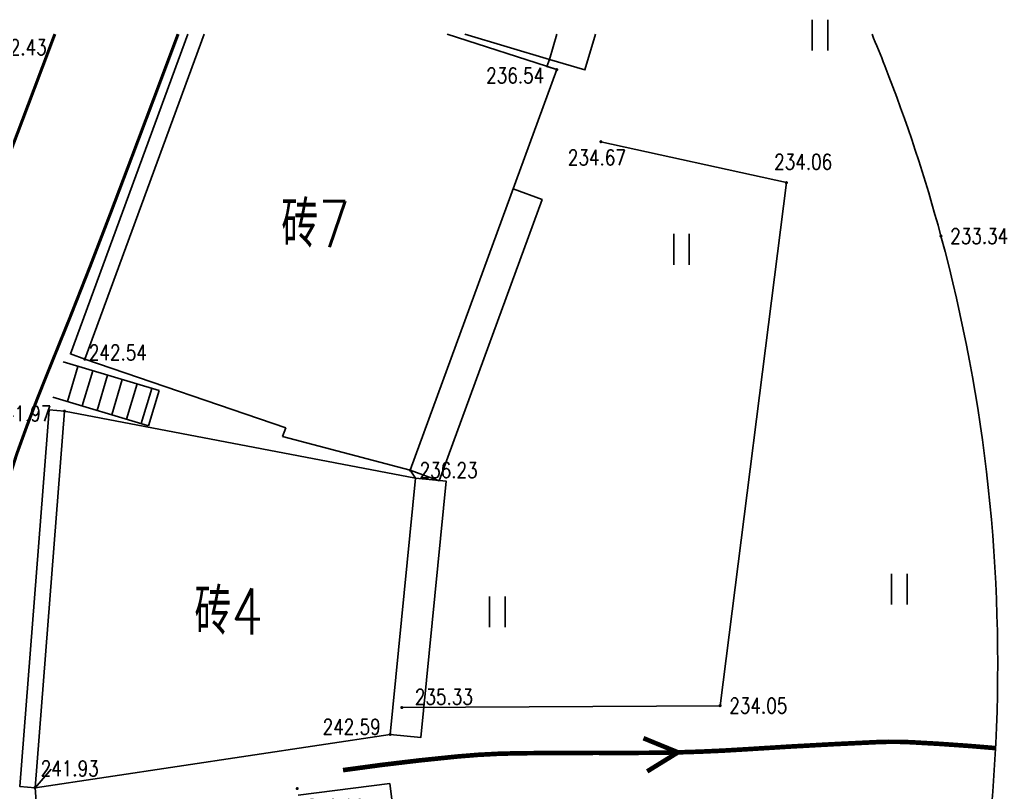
# Model space of a CAD drawing. Extents: x 453486 to 453811, y 3475287 to 3475420.
# Drawn here: x 453534.78 to 453566.83, y 3475393 to 3475418.08 of the extents above; entities that cross this region are included whole.
import ezdxf
from ezdxf.enums import TextEntityAlignment as Align

# ---------------------------------------------------------------- set-up
doc = ezdxf.new("R2010")
doc.units = 0
doc.header["$MEASUREMENT"] = 0
doc.layers.add('DX', color=9, linetype='Continuous')
doc.layers.add('GCD', color=9, linetype='Continuous')
doc.styles.add('HZ', font='rs.shx', dxfattribs={"width": 0.8, "bigfont": 'hztxt.shx'})

# ---------------------------------------------------------------- blocks, each defined once
blk = doc.blocks.new('GC200')
at = {"linetype": 'Continuous', "const_width": 0.2, "flags": 128}
blk.add_lwpolyline([(-0.1, 0, 1), (0.1, 0, 1)], format="xyb", close=True, dxfattribs=at)
blk = doc.blocks.new('gc121')
for p, q in [((-0.5, -1), (-0.5, 1)), ((0.5, -1), (0.5, 1))]:
    blk.add_line(p, q)
blk = doc.blocks.new('GC086X')
at = {"const_width": 0.3}
blk.add_lwpolyline([(-1.983791420480397, -0.9938025328380107), (0.1507004374096859, -0.007388985924979607), (-1.967846994336522, 1.172679298199849)], dxfattribs=at)

msp = doc.modelspace()

# ---------------------------------------------------------------- linework, layer by layer
at = {"layer": 'DX', "linetype": 'Continuous'}
for p, q in [((453536.186, 3475406.971), (453539.2960883405, 3475406.045054259)), ((453536.186, 3475406.971), (453539.2960883405, 3475406.045054259)), ((453536.3252123792, 3475405.686327313), (453536.6652123791, 3475406.828327313)), ((453536.3252123792, 3475405.686327313), (453536.6652123791, 3475406.828327313)), ((453536.8044247582, 3475405.543654625), (453537.1444247582, 3475406.685654625)), ((453536.8044247582, 3475405.543654625), (453537.1444247582, 3475406.685654625)), ((453537.2836371374, 3475405.400981938), (453537.6236371374, 3475406.542981938)), ((453537.2836371374, 3475405.400981938), (453537.6236371374, 3475406.542981938)), ((453537.7628495165, 3475405.258309251), (453538.1028495164, 3475406.400309251)), ((453537.7628495165, 3475405.258309251), (453538.1028495164, 3475406.400309251)), ((453538.2420618956, 3475405.115636563), (453538.5820618956, 3475406.257636563)), ((453538.2420618956, 3475405.115636563), (453538.5820618956, 3475406.257636563)), ((453538.7212742747, 3475404.972963876), (453539.0612742747, 3475406.114963876)), ((453538.7212742747, 3475404.972963876), (453539.0612742747, 3475406.114963876)), ((453538.9560883405, 3475404.903054259), (453535.846, 3475405.829)), ((453538.9560883405, 3475404.903054259), (453535.846, 3475405.829)), ((453535.274, 3475393.152), (453535.7961498996, 3475393.758101874)), ((453535.274, 3475393.152), (453535.7961498996, 3475393.758101874)), ((453535.274, 3475393.152), (453535.381, 3475391.714)), ((453535.274, 3475393.152), (453535.381, 3475391.714))]:
    msp.add_line(p, q, dxfattribs=at)
at = {"layer": 'DX', "linetype": 'Continuous', "const_width": 0.1}
msp.add_lwpolyline([(453536.294017099, 3475353.214061673, 0.1710514555501984), (453536.1668912712, 3475358.559621715, -0.007657416538181723), (453535.7436382297, 3475360.815771973, -0.0001753187092742219), (453534.1559757549, 3475370.077092639, -0.004072822945408821), (453534.0812401434, 3475370.536450407, -0.0002157146385011782), (453533.5036230561, 3475374.289551406, 0.0001170273512476924), (453532.4414540338, 3475381.200129067, 0.0008597807834732358), (453531.2469052658, 3475388.87213453, -0.002780034071601459), (453530.8797256007, 3475391.291433073, -0.01992917944287034), (453530.7979402929, 3475392.065927564, -0.002126973583881901), (453530.5216773599, 3475396.58168562, -0.002540971293550891), (453530.4470010166, 3475398.02298567, -0.002332540764274649), (453530.3793343432, 3475399.631881664, -0.04219896050565576), (453530.5199664637, 3475402.622204683, -0.05216725019531035), (453531.1468784058, 3475405.234412682, -0.01207626907196834), (453532.2369995069, 3475408.096025738, 0.006340255159340588), (453534.2142437078, 3475413.112620543, 0.0008265397559712606), (453535.9148402316, 3475417.615458673, 0.00423615720883231)], format="xyb", dxfattribs=at)
msp.add_lwpolyline([(453536.294017099, 3475353.214061673, 0.1710514555501984), (453536.1668912712, 3475358.559621715, -0.007657416538181723), (453535.7436382297, 3475360.815771973, -0.0001753187092742219), (453534.1559757549, 3475370.077092639, -0.004072822945408821), (453534.0812401434, 3475370.536450407, -0.0002157146385011782), (453533.5036230561, 3475374.289551406, 0.0001170273512476924), (453532.4414540338, 3475381.200129067, 0.0008597807834732358), (453531.2469052658, 3475388.87213453, -0.002780034071601459), (453530.8797256007, 3475391.291433073, -0.01992917944287034), (453530.7979402929, 3475392.065927564, -0.002126973583881901), (453530.5216773599, 3475396.58168562, -0.002540971293550891), (453530.4470010166, 3475398.02298567, -0.002332540764274649), (453530.3793343432, 3475399.631881664, -0.04219896050565576), (453530.5199664637, 3475402.622204683, -0.05216725019531035), (453531.1468784058, 3475405.234412682, -0.01207626907196834), (453532.2369995069, 3475408.096025738, 0.006340255159340588), (453534.2142437078, 3475413.112620543, 0.0008265397559712606), (453535.9148402316, 3475417.615458673, 0.00423615720883231)], format="xyb", dxfattribs=at)
at = {"layer": 'DX', "linetype": 'Continuous'}
for points, format in [([(453540.873210799, 3475354.385116745, 0.1, 0.09999999999999999, -0.003320227129863297), (453539.8376051579, 3475359.306612365, 0.09999999999999999, 0.1, -0.007657417704145555), (453539.4355064233, 3475361.449999622, 0.1, 0.1, -0.0001753187040139943), (453537.848287899, 3475370.708730847, 0.1, 0.1, -0.004072820731157712), (453537.7833520034, 3475371.107855031, 0.1, 0.1, -0.0002157081911316612), (453537.2062437544, 3475374.85764933, 0.1, 0.1, 0.0001170277404786266), (453536.1438048812, 3475381.769983153, 0.1, 0.1, 0.0008597900171155204), (453534.9472611718, 3475389.454800525, 0.1, 0.1, -0.002780041911337756), (453534.5863311772, 3475391.832922286, 0.1, 0.1, -0.01992917944896733), (453534.535892278, 3475392.310571032, 0.1, 0.1, -0.002128447670481603), (453534.2613985508, 3475396.79762692, 0.1, 0.1, -0.002558272621741449), (453534.1882543745, 3475398.210462496, 0.1, 0.1, -0.002314904816578912), (453534.1226417863, 3475399.772542466, 0.1, 0.1, -0.04216194244415548), (453534.2333625127, 3475402.130330562, 0.1, 0.1, -0.0522033521643599), (453534.6786137169, 3475403.985821011, 0.1, 0.1, -0.01207611227596691), (453535.7043162309, 3475406.678328947, 0.1, 0.1, 0.006340308627906773), (453537.7164100421, 3475411.783347646, 0.1, 0.09999999999999999, 0.001067599456827837), (453539.9158231712, 3475417.615458673, 0.09999999999999999, 0.1, 0.004236039858618071)], "xyseb"), ([(453540.873210799, 3475354.385116745, 0.1, 0.09999999999999999, -0.003320227129863297), (453539.8376051579, 3475359.306612365, 0.09999999999999999, 0.1, -0.007657417704145555), (453539.4355064233, 3475361.449999622, 0.1, 0.1, -0.0001753187040139943), (453537.848287899, 3475370.708730847, 0.1, 0.1, -0.004072820731157712), (453537.7833520034, 3475371.107855031, 0.1, 0.1, -0.0002157081911316612), (453537.2062437544, 3475374.85764933, 0.1, 0.1, 0.0001170277404786266), (453536.1438048812, 3475381.769983153, 0.1, 0.1, 0.0008597900171155204), (453534.9472611718, 3475389.454800525, 0.1, 0.1, -0.002780041911337756), (453534.5863311772, 3475391.832922286, 0.1, 0.1, -0.01992917944896733), (453534.535892278, 3475392.310571032, 0.1, 0.1, -0.002128447670481603), (453534.2613985508, 3475396.79762692, 0.1, 0.1, -0.002558272621741449), (453534.1882543745, 3475398.210462496, 0.1, 0.1, -0.002314904816578912), (453534.1226417863, 3475399.772542466, 0.1, 0.1, -0.04216194244415548), (453534.2333625127, 3475402.130330562, 0.1, 0.1, -0.0522033521643599), (453534.6786137169, 3475403.985821011, 0.1, 0.1, -0.01207611227596691), (453535.7043162309, 3475406.678328947, 0.1, 0.1, 0.006340308627906773), (453537.7164100421, 3475411.783347646, 0.1, 0.09999999999999999, 0.001067599456827837), (453539.9158231712, 3475417.615458673, 0.09999999999999999, 0.1, 0.004236039858618071)], "xyseb"), ([(453563.09, 3475378.374, 0.07829067210763944), (453566.4606333602, 3475394.590592573, 0.07829067210898218), (453564.682, 3475411.058, 0.02734828308789002), (453562.860267777, 3475416.582295194, 0.005234531810945677), (453562.4431824478, 3475417.615458673)], "xyb"), ([(453563.09, 3475378.374, 0.07829067210763944), (453566.4606333602, 3475394.590592573, 0.07829067210898218), (453564.682, 3475411.058, 0.02734828308789002), (453562.860267777, 3475416.582295194, 0.005234531810945677), (453562.4431824478, 3475417.615458673)], "xyb")]:
    msp.add_lwpolyline(points, format=format, dxfattribs=at)
msp.add_lwpolyline([(453552.2149324053, 3475417.615458673), (453551.9717157477, 3475416.789722665), (453551.8910322233, 3475416.558502376), (453552.208, 3475416.462), (453547.455, 3475403.459), (453547.6269999999, 3475403.199), (453546.801, 3475394.882), (453535.274, 3475393.152)], dxfattribs=at)
msp.add_lwpolyline([(453552.2149324053, 3475417.615458673), (453551.9717157477, 3475416.789722665), (453551.8910322233, 3475416.558502376), (453552.208, 3475416.462), (453547.455, 3475403.459), (453547.6269999999, 3475403.199), (453546.801, 3475394.882), (453535.274, 3475393.152)], dxfattribs=at)
at = {"layer": 'DX', "linetype": 'Continuous', "flags": 128}
for points in [[(453540.2267357123, 3475417.615458673), (453536.4195531782, 3475407.235103694), (453536.8889999998, 3475407.063)], [(453540.2267357123, 3475417.615458673), (453536.4195531782, 3475407.235103694), (453536.8889999998, 3475407.063)], [(453553.4659040204, 3475417.615458673), (453553.1228210024, 3475416.450670026), (453551.9717157477, 3475416.789722665)], [(453553.4659040204, 3475417.615458673), (453553.1228210024, 3475416.450670026), (453551.9717157477, 3475416.789722665)], [(453553.641, 3475414.122), (453559.665, 3475412.792), (453557.51, 3475395.814), (453547.178, 3475395.751)], [(453553.641, 3475414.122), (453559.665, 3475412.792), (453557.51, 3475395.814), (453547.178, 3475395.751)], [(453547.4549999998, 3475403.458999999), (453548.3942205876, 3475403.11568573), (453551.730587324, 3475412.243137165), (453550.7913667364, 3475412.586451435)], [(453547.4549999998, 3475403.458999999), (453548.3942205876, 3475403.11568573), (453551.730587324, 3475412.243137165), (453550.7913667364, 3475412.586451435)], [(453538.9560883405, 3475404.903054259), (453539.2960883405, 3475406.045054259)], [(453538.9560883405, 3475404.903054259), (453539.2960883405, 3475406.045054259)], [(453536.2239999999, 3475405.375), (453535.7255033823, 3475405.413744317), (453534.7755033823, 3475393.190744317), (453535.274, 3475393.152)], [(453536.2239999999, 3475405.375), (453535.7255033823, 3475405.413744317), (453534.7755033823, 3475393.190744317), (453535.274, 3475393.152)], [(453543.3075522417, 3475404.556698148), (453543.4105708317, 3475404.838530827)], [(453543.3075522417, 3475404.556698148), (453543.4105708317, 3475404.838530827)], [(453547.4549999998, 3475403.458999999), (453543.3075522418, 3475404.556698148)], [(453547.4549999998, 3475403.458999999), (453543.3075522418, 3475404.556698148)], [(453546.801, 3475394.882), (453547.7961044846, 3475394.78317154), (453548.6221044846, 3475403.10017154), (453547.6269999999, 3475403.199)], [(453546.801, 3475394.882), (453547.7961044846, 3475394.78317154), (453548.6221044846, 3475403.10017154), (453547.6269999999, 3475403.199)]]:
    msp.add_lwpolyline(points, dxfattribs=at)
for points, elevation in [([(453536.889, 3475407.063), (453540.7576322561, 3475417.615458673)], 242.538), ([(453536.889, 3475407.063), (453540.7576322561, 3475417.615458673)], 242.538), ([(453552.208, 3475416.462), (453548.6531495847, 3475417.615458673)], 236.539), ([(453552.208, 3475416.462), (453548.6531495847, 3475417.615458673)], 236.539), ([(453549.221791601, 3475417.615458673), (453551.9717157476, 3475416.789722665)], 236.539), ([(453549.221791601, 3475417.615458673), (453551.9717157476, 3475416.789722665)], 236.539), ([(453551.9717157476, 3475416.789722665), (453552.2149324053, 3475417.615458673)], 236.539), ([(453551.9717157476, 3475416.789722665), (453552.2149324053, 3475417.615458673)], 236.539), ([(453547.455, 3475403.459), (453552.208, 3475416.462)], 236.229), ([(453547.455, 3475403.459), (453552.208, 3475416.462)], 236.229), ([(453543.4105708317, 3475404.838530827), (453536.889, 3475407.063)], 236.229), ([(453543.4105708317, 3475404.838530827), (453536.889, 3475407.063)], 236.229), ([(453536.224, 3475405.375), (453535.274, 3475393.152)], 241.93), ([(453536.224, 3475405.375), (453535.274, 3475393.152)], 241.93), ([(453547.627, 3475403.199), (453536.224, 3475405.375)], 244.38), ([(453547.627, 3475403.199), (453536.224, 3475405.375)], 244.38), ([(453546.801, 3475394.882), (453547.627, 3475403.199)], 241.93), ([(453546.801, 3475394.882), (453547.627, 3475403.199)], 241.93), ([(453535.274, 3475393.152), (453546.801, 3475394.882)], 241.93), ([(453535.274, 3475393.152), (453546.801, 3475394.882)], 241.93), ([(453545.3390858102, 3475380.91045839), (453548.3150993154, 3475381.28906586), (453546.7890993154, 3475393.28406586), (453543.8130858102, 3475392.90545839)], 483.698), ([(453545.3390858102, 3475380.91045839), (453548.3150993154, 3475381.28906586), (453546.7890993154, 3475393.28406586), (453543.8130858102, 3475392.90545839)], 483.698)]:
    msp.add_lwpolyline(points, dxfattribs=dict(at, elevation=elevation))
at = {"layer": 'DX', "linetype": 'Continuous', "const_width": 0.15, "flags": 128}
msp.add_lwpolyline([(453545.2698379961, 3475393.721102247, -0.01185961883118991), (453548.9684714153, 3475394.162913627, -0.0215137729455806), (453551.0197330214, 3475394.269984468, -0.002898174147040161), (453554.603529009, 3475394.281929252, 0.006735837761598431), (453556.1454718806, 3475394.298903839, 0.01020269121444154), (453558.342532233, 3475394.397583568, -0.005271168833628268), (453562.5926710566, 3475394.630497414, -0.02360133376204062), (453563.7070240974, 3475394.627166112, -0.009520528474829901), (453566.4616103192, 3475394.436177945)], format="xyb", dxfattribs=at)
msp.add_lwpolyline([(453545.2698379961, 3475393.721102247, -0.01185961883118991), (453548.9684714153, 3475394.162913627, -0.0215137729455806), (453551.0197330214, 3475394.269984468, -0.002898174147040161), (453554.603529009, 3475394.281929252, 0.006735837761598431), (453556.1454718806, 3475394.298903839, 0.01020269121444154), (453558.342532233, 3475394.397583568, -0.005271168833628268), (453562.5926710566, 3475394.630497414, -0.02360133376204062), (453563.7070240974, 3475394.627166112, -0.009520528474829901), (453566.4616103192, 3475394.436177945)], format="xyb", dxfattribs=at)

# ---------------------------------------------------------------- block references
at = {"layer": 'DX', "linetype": 'Continuous', "xscale": 0.5, "yscale": 0.5}
for p in [(453560.7549935025, 3475417.5802797), (453560.7549935025, 3475417.5802797), (453556.256555589, 3475410.62674589), (453556.256555589, 3475410.62674589), (453563.3295955566, 3475399.593034264), (453563.3295955566, 3475399.593034264), (453550.2801270193, 3475398.859172322), (453550.2801270193, 3475398.859172322)]:
    msp.add_blockref('gc121', p, dxfattribs=at)
at = {"layer": 'DX', "linetype": 'Continuous'}
ref = msp.add_blockref('GC200', (453533.466, 3475417.186, 242.427), dxfattribs=dict(at, xscale=0.25, yscale=0.25, zscale=0.25))
ref.add_attrib('height', '242.43', dxfattribs={"layer": 'GCD', "linetype": 'Continuous', "height": 0.5, "style": 'HZ', "width": 0.8}).set_placement((453533.766, 3475417.186, 242.427), align=Align.MIDDLE_LEFT)
ref = msp.add_blockref('GC200', (453533.466, 3475417.186, 242.427), dxfattribs=dict(at, xscale=0.25, yscale=0.25, zscale=0.25))
ref.add_attrib('height', '242.43', dxfattribs={"layer": 'GCD', "linetype": 'Continuous', "height": 0.5, "style": 'HZ', "width": 0.8}).set_placement((453533.766, 3475417.186, 242.427), align=Align.MIDDLE_LEFT)
ref = msp.add_blockref('GC200', (453552.208, 3475416.462, 236.539), dxfattribs=dict(at, xscale=0.25, yscale=0.25, zscale=0.25))
ref.add_attrib('height', '236.54', dxfattribs={"layer": 'GCD', "linetype": 'Continuous', "height": 0.5, "style": 'HZ', "width": 0.8}).set_placement((453549.9175832032, 3475416.272377939, 236.539), align=Align.MIDDLE_LEFT)
ref = msp.add_blockref('GC200', (453552.208, 3475416.462, 236.539), dxfattribs=dict(at, xscale=0.25, yscale=0.25, zscale=0.25))
ref.add_attrib('height', '236.54', dxfattribs={"layer": 'GCD', "linetype": 'Continuous', "height": 0.5, "style": 'HZ', "width": 0.8}).set_placement((453549.9175832032, 3475416.272377939, 236.539), align=Align.MIDDLE_LEFT)
ref = msp.add_blockref('GC200', (453553.641, 3475414.122, 234.67), dxfattribs=dict(at, xscale=0.25, yscale=0.25, zscale=0.25))
ref.add_attrib('height', '234.67', dxfattribs={"layer": 'GCD', "linetype": 'Continuous', "height": 0.5, "style": 'HZ', "width": 0.8}).set_placement((453552.5698158134, 3475413.610242656, 234.67), align=Align.MIDDLE_LEFT)
ref = msp.add_blockref('GC200', (453553.641, 3475414.122, 234.67), dxfattribs=dict(at, xscale=0.25, yscale=0.25, zscale=0.25))
ref.add_attrib('height', '234.67', dxfattribs={"layer": 'GCD', "linetype": 'Continuous', "height": 0.5, "style": 'HZ', "width": 0.8}).set_placement((453552.5698158134, 3475413.610242656, 234.67), align=Align.MIDDLE_LEFT)
ref = msp.add_blockref('GC200', (453559.665, 3475412.792, 234.059), dxfattribs=dict(at, xscale=0.25, yscale=0.25, zscale=0.25))
ref.add_attrib('height', '234.06', dxfattribs={"layer": 'GCD', "linetype": 'Continuous', "height": 0.5, "style": 'HZ', "width": 0.8}).set_placement((453559.2656787697, 3475413.468168708, 234.059), align=Align.MIDDLE_LEFT)
ref = msp.add_blockref('GC200', (453559.665, 3475412.792, 234.059), dxfattribs=dict(at, xscale=0.25, yscale=0.25, zscale=0.25))
ref.add_attrib('height', '234.06', dxfattribs={"layer": 'GCD', "linetype": 'Continuous', "height": 0.5, "style": 'HZ', "width": 0.8}).set_placement((453559.2656787697, 3475413.468168708, 234.059), align=Align.MIDDLE_LEFT)
ref = msp.add_blockref('GC200', (453564.682, 3475411.058, 233.343), dxfattribs=dict(at, xscale=0.25, yscale=0.25, zscale=0.25))
ref.add_attrib('height', '233.34', dxfattribs={"layer": 'GCD', "linetype": 'Continuous', "height": 0.5, "style": 'HZ', "width": 0.8}).set_placement((453564.982, 3475411.058, 233.343), align=Align.MIDDLE_LEFT)
ref = msp.add_blockref('GC200', (453564.682, 3475411.058, 233.343), dxfattribs=dict(at, xscale=0.25, yscale=0.25, zscale=0.25))
ref.add_attrib('height', '233.34', dxfattribs={"layer": 'GCD', "linetype": 'Continuous', "height": 0.5, "style": 'HZ', "width": 0.8}).set_placement((453564.982, 3475411.058, 233.343), align=Align.MIDDLE_LEFT)
ref = msp.add_blockref('GC200', (453536.889, 3475407.063, 242.538), dxfattribs=dict(at, xscale=0.25, yscale=0.25, zscale=0.25))
ref.add_attrib('height', '242.54', dxfattribs={"layer": 'GCD', "linetype": 'Continuous', "height": 0.5, "style": 'HZ', "width": 0.8}).set_placement((453537.0185559206, 3475407.275840532, 242.538), align=Align.MIDDLE_LEFT)
ref = msp.add_blockref('GC200', (453536.889, 3475407.063, 242.538), dxfattribs=dict(at, xscale=0.25, yscale=0.25, zscale=0.25))
ref.add_attrib('height', '242.54', dxfattribs={"layer": 'GCD', "linetype": 'Continuous', "height": 0.5, "style": 'HZ', "width": 0.8}).set_placement((453537.0185559206, 3475407.275840532, 242.538), align=Align.MIDDLE_LEFT)
ref = msp.add_blockref('GC200', (453536.224, 3475405.375, 241.97), dxfattribs=dict(at, xscale=0.25, yscale=0.25, zscale=0.25))
ref.add_attrib('height', '241.97', dxfattribs={"layer": 'GCD', "linetype": 'Continuous', "height": 0.5, "style": 'HZ', "width": 0.8}).set_placement((453533.9188374698, 3475405.297019739, 241.97), align=Align.MIDDLE_LEFT)
ref = msp.add_blockref('GC200', (453536.224, 3475405.375, 241.97), dxfattribs=dict(at, xscale=0.25, yscale=0.25, zscale=0.25))
ref.add_attrib('height', '241.97', dxfattribs={"layer": 'GCD', "linetype": 'Continuous', "height": 0.5, "style": 'HZ', "width": 0.8}).set_placement((453533.9188374698, 3475405.297019739, 241.97), align=Align.MIDDLE_LEFT)
ref = msp.add_blockref('GC200', (453547.455, 3475403.459, 236.229), dxfattribs=dict(at, xscale=0.25, yscale=0.25, zscale=0.25))
ref.add_attrib('height', '236.23', dxfattribs={"layer": 'GCD', "linetype": 'Continuous', "height": 0.5, "style": 'HZ', "width": 0.8}).set_placement((453547.755, 3475403.459, 236.229), align=Align.MIDDLE_LEFT)
ref = msp.add_blockref('GC200', (453547.455, 3475403.459, 236.229), dxfattribs=dict(at, xscale=0.25, yscale=0.25, zscale=0.25))
ref.add_attrib('height', '236.23', dxfattribs={"layer": 'GCD', "linetype": 'Continuous', "height": 0.5, "style": 'HZ', "width": 0.8}).set_placement((453547.755, 3475403.459, 236.229), align=Align.MIDDLE_LEFT)
ref = msp.add_blockref('GC200', (453547.178, 3475395.751, 235.325), dxfattribs=dict(at, xscale=0.25, yscale=0.25, zscale=0.25))
ref.add_attrib('height', '235.33', dxfattribs={"layer": 'GCD', "linetype": 'Continuous', "height": 0.5, "style": 'HZ', "width": 0.8}).set_placement((453547.6027729742, 3475396.099586627, 235.325), align=Align.MIDDLE_LEFT)
ref = msp.add_blockref('GC200', (453547.178, 3475395.751, 235.325), dxfattribs=dict(at, xscale=0.25, yscale=0.25, zscale=0.25))
ref.add_attrib('height', '235.33', dxfattribs={"layer": 'GCD', "linetype": 'Continuous', "height": 0.5, "style": 'HZ', "width": 0.8}).set_placement((453547.6027729742, 3475396.099586627, 235.325), align=Align.MIDDLE_LEFT)
ref = msp.add_blockref('GC200', (453557.51, 3475395.814, 234.052), dxfattribs=dict(at, xscale=0.25, yscale=0.25, zscale=0.25))
ref.add_attrib('height', '234.05', dxfattribs={"layer": 'GCD', "linetype": 'Continuous', "height": 0.5, "style": 'HZ', "width": 0.8}).set_placement((453557.81, 3475395.814, 234.052), align=Align.MIDDLE_LEFT)
ref = msp.add_blockref('GC200', (453557.51, 3475395.814, 234.052), dxfattribs=dict(at, xscale=0.25, yscale=0.25, zscale=0.25))
ref.add_attrib('height', '234.05', dxfattribs={"layer": 'GCD', "linetype": 'Continuous', "height": 0.5, "style": 'HZ', "width": 0.8}).set_placement((453557.81, 3475395.814, 234.052), align=Align.MIDDLE_LEFT)
ref = msp.add_blockref('GC200', (453546.801, 3475394.882, 242.592), dxfattribs=dict(at, xscale=0.25, yscale=0.25, zscale=0.25))
ref.add_attrib('height', '242.59', dxfattribs={"layer": 'GCD', "linetype": 'Continuous', "height": 0.5, "style": 'HZ', "width": 0.8}).set_placement((453544.6072589665, 3475395.127178572, 242.592), align=Align.MIDDLE_LEFT)
ref = msp.add_blockref('GC200', (453546.801, 3475394.882, 242.592), dxfattribs=dict(at, xscale=0.25, yscale=0.25, zscale=0.25))
ref.add_attrib('height', '242.59', dxfattribs={"layer": 'GCD', "linetype": 'Continuous', "height": 0.5, "style": 'HZ', "width": 0.8}).set_placement((453544.6072589665, 3475395.127178572, 242.592), align=Align.MIDDLE_LEFT)
at = {"layer": 'DX', "linetype": 'Continuous', "xscale": 0.4999999999756647, "yscale": 0.5, "zscale": 0.5, "rotation": 6.865579791913143}
msp.add_blockref('GC086X', (453556.0702203318, 3475394.293564443), dxfattribs=at)
msp.add_blockref('GC086X', (453556.0702203318, 3475394.293564443), dxfattribs=at)
at = {"layer": 'DX', "linetype": 'Continuous'}
ref = msp.add_blockref('GC200', (453535.274, 3475393.152, 241.93), dxfattribs=dict(at, xscale=0.25, yscale=0.25, zscale=0.25))
ref.add_attrib('height', '241.93', dxfattribs={"layer": 'GCD', "linetype": 'Continuous', "height": 0.5, "style": 'HZ', "width": 0.8}).set_placement((453535.4543158682, 3475393.777624467, 241.93), align=Align.MIDDLE_LEFT)
ref = msp.add_blockref('GC200', (453535.274, 3475393.152, 241.93), dxfattribs=dict(at, xscale=0.25, yscale=0.25, zscale=0.25))
ref.add_attrib('height', '241.93', dxfattribs={"layer": 'GCD', "linetype": 'Continuous', "height": 0.5, "style": 'HZ', "width": 0.8}).set_placement((453535.4543158682, 3475393.777624467, 241.93), align=Align.MIDDLE_LEFT)
ref = msp.add_blockref('GC200', (453543.783, 3475393.122, 240.902), dxfattribs=dict(at, xscale=0.25, yscale=0.25, zscale=0.25))
ref.add_attrib('height', '240.90', dxfattribs={"layer": 'GCD', "linetype": 'Continuous', "height": 0.5, "style": 'HZ', "width": 0.8}).set_placement((453544.0916846351, 3475392.516011333, 240.902), align=Align.MIDDLE_LEFT)
ref = msp.add_blockref('GC200', (453543.783, 3475393.122, 240.902), dxfattribs=dict(at, xscale=0.25, yscale=0.25, zscale=0.25))
ref.add_attrib('height', '240.90', dxfattribs={"layer": 'GCD', "linetype": 'Continuous', "height": 0.5, "style": 'HZ', "width": 0.8}).set_placement((453544.0916846351, 3475392.516011333, 240.902), align=Align.MIDDLE_LEFT)

# ---------------------------------------------------------------- texts
at = {"layer": 'DX', "linetype": 'Continuous', "style": 'HZ', "width": 0.8}
for s, p in [('砖7', (453544.3819887764, 3475411.518989857)), ('砖7', (453544.3819887764, 3475411.518989857)), ('砖4', (453541.5600697942, 3475398.945765322)), ('砖4', (453541.5600697942, 3475398.945765322))]:
    msp.add_text(s, height=1.5, dxfattribs=at).set_placement(p, align=Align.MIDDLE)

doc.saveas('drawing.dxf')
